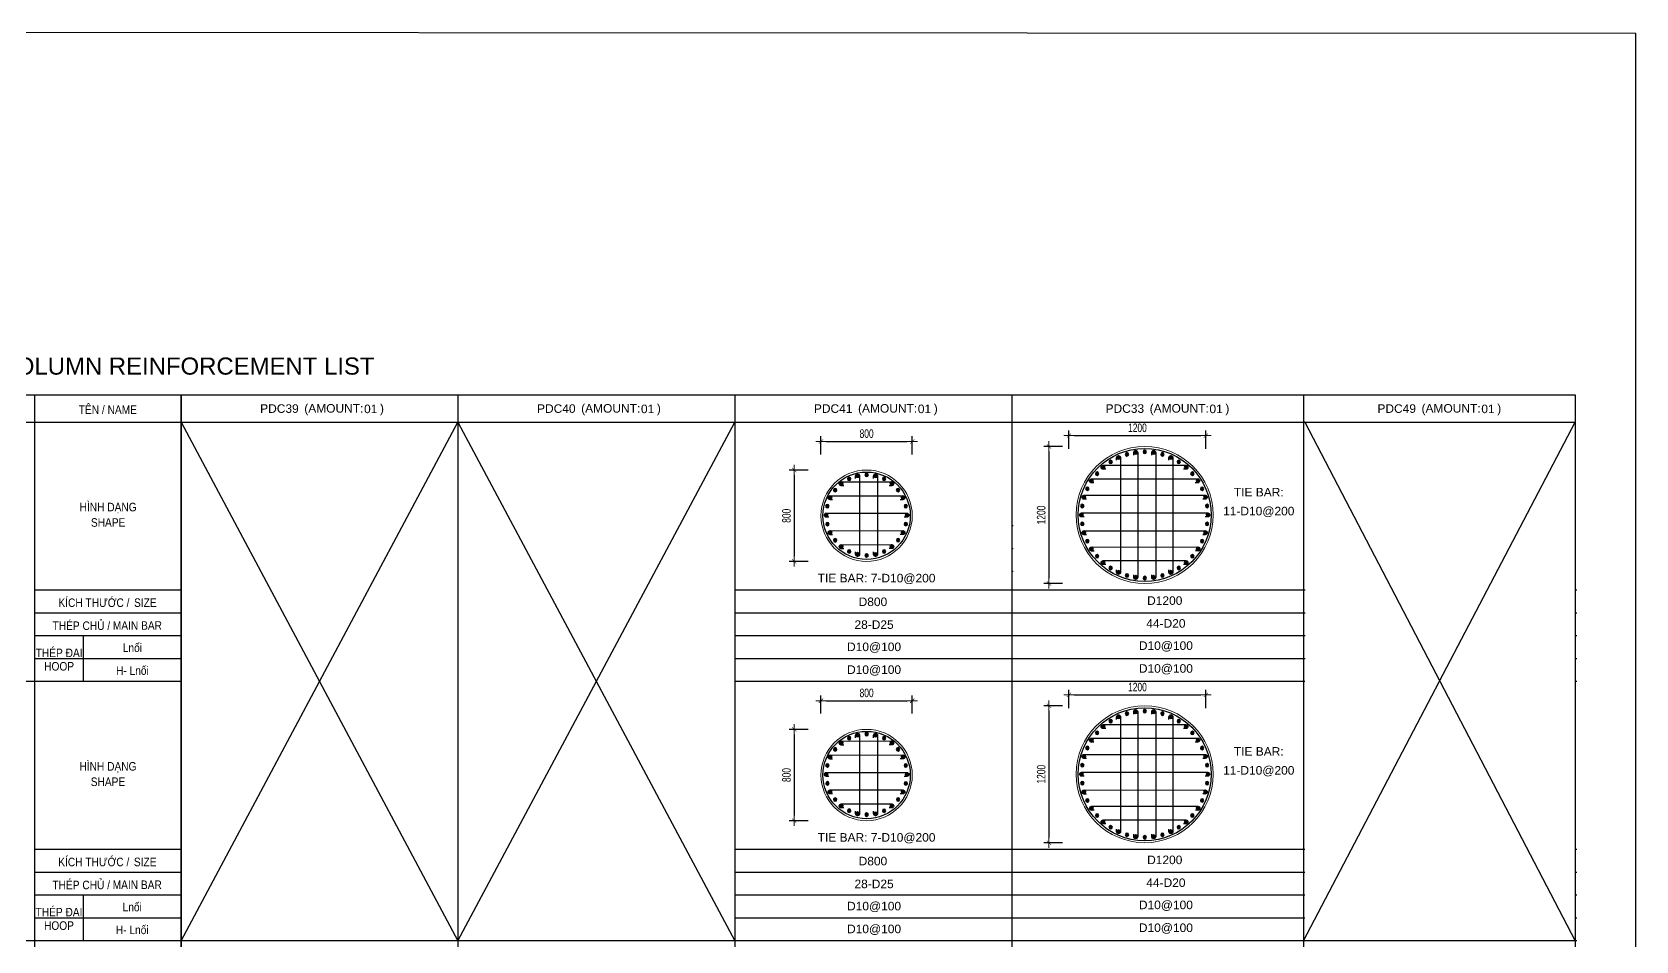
# Model space of a CAD drawing. Header units: millimetres. Extents: x 49323 to 538172, y -39336 to 181761.
# Drawn here: x 509042 to 523096, y 77129 to 85089 of the extents above; entities that cross this region are included whole.
import ezdxf
from ezdxf.enums import TextEntityAlignment as Align

# ---------------------------------------------------------------- set-up
doc = ezdxf.new("R2010")
doc.units = ezdxf.units.MM
doc.linetypes.add('CENTER2', pattern=[1.125, 0.75, -0.125, 0.125, -0.125])
doc.layers.get('Defpoints').update_dxf_attribs({"color": 151, "lineweight": 9})
for name, color, linetype in [('2', 2, 'Continuous'), ('A-ANNO-LEAD', 4, 'Continuous'), ('CEN', 1, 'CENTER2'), ('STL', 3, 'Continuous'), ('TIT1', 3, 'Continuous'), ('TXT', 3, 'Continuous')]:
    doc.layers.add(name, color=color, linetype=linetype)
for name, color, linetype, lineweight in [('NDC_S_CONTINUOUS', 3, 'Continuous', 20), ('NDC_S_DIM', 1, 'Continuous', 15), ('NDC_S_VN TEXT', 7, 'Continuous', 20)]:
    doc.layers.add(name, color=color, linetype=linetype, lineweight=lineweight)
doc.styles.add('ARIAL', font='arial.ttf', dxfattribs={"width": 0.8})
doc.styles.add('NDC_ARIAL', font='arial.ttf', dxfattribs={"width": 0.85})
doc.styles.add('NDC_DIM', font='', dxfattribs={"width": 0.75})
doc.styles.get('NDC_DIM').set_extended_font_data('Dotum')
doc.dimstyles.new('NDC_dim_30', dxfattribs={"dimscale": 30, "dimtxt": 2.5, "dimasz": 1.5, "dimexe": 1.5, "dimexo": 2.5, "dimgap": 1, "dimtad": 1, "dimdec": 0, "dimzin": 0, "dimdsep": 46, "dimtxsty": 'NDC_DIM', "dimblk": 'DIMMARK', "dimcen": 0.09, "dimdle": 1.2, "dimclrd": 1, "dimclre": 1, "dimclrt": 3, "dimadec": 0, "dimazin": 0, "dimtfac": 1, "dimtdec": 0, "dimtix": 1, "dimtofl": 0, "dimtmove": 0, "dimatfit": 3, "dimfxl": 8, "dimfxlon": 1, "dimtolj": 1, "dimtzin": 0, "dimarcsym": 0})

# ---------------------------------------------------------------- blocks, each defined once
blk = doc.blocks.new('DÁDAS')
at = {"layer": 'TIT1', "color": 2, "style": 'NDC_ARIAL'}
blk.add_text('(AMOUNT:     )', height=75, dxfattribs=at).set_placement((-42061, 55767), align=Align.MIDDLE)
blk = doc.blocks.new('8')
at = {"layer": '2'}
blk.add_hatch(color=256, dxfattribs=at).paths.add_polyline_path([(20, 0, 0.386127), (2, 20), (-2, 20, 0.386127), (-20, 0, 1)])
blk.add_circle((0, 0), 20, dxfattribs=at)
blk = doc.blocks.new('5')
at = {"layer": 'CEN', "rotation": 180}
blk.add_blockref('8', (0, 0), dxfattribs=at)
blk = doc.blocks.new('*U2077')
at = {"layer": 'STL', "xscale": -0.7500000000000001, "yscale": 0.75, "zscale": 0.75, "rotation": 293.3126515942542}
blk.add_blockref('5', (0, 0), dxfattribs=at)
blk = doc.blocks.new('*U2078')
at = {"layer": 'NDC_S_DIM', "color": 0, "linetype": 'ByBlock', "lineweight": -2, "transparency": 16777216}
for p, rotation in [((-18619, -5087), 310.909090909089), ((-18556, -5040), 302.7272727272709), ((-18487, -5002), 294.5454545454527), ((-18413, -4974), 286.3636363636344), ((-18336, -4958), 278.1818181818164), ((-18257, -4952), 269.9999999999983), ((-18179, -4958), 261.8181818181801), ((-18102, -4974), 253.636363636362), ((-18028, -5002), 245.454545454544), ((-17959, -5040), 237.2727272727258), ((-17896, -5087), 229.0909090909076), ((-18722, -5206), 327.2727272727254), ((-18675, -5143), 319.0909090909071), ((-17840, -5143), 220.9090909090893), ((-17793, -5206), 212.7272727272712), ((-18788, -5349), 343.6363636363616), ((-18760, -5275), 335.4545454545436), ((-17755, -5275), 204.5454545454531), ((-17727, -5349), 196.3636363636349), ((-18804, -5426), 351.8181818181798), ((-17711, -5426), 188.1818181818169), ((-18804, -5583), 8.181818181818157), ((-17711, -5583), 171.8181818181807), ((-17705, -5504), 180), ((-18788, -5660), 16.36363636363624), ((-18760, -5734), 24.54545454545443), ((-17755, -5734), 155.4545454545444), ((-17727, -5660), 163.6363636363625), ((-18722, -5803), 32.7272727272726), ((-18675, -5866), 40.9090909090907), ((-18619, -5922), 49.09090909090886), ((-17896, -5922), 130.90909090909), ((-17840, -5866), 139.0909090909081), ((-17793, -5803), 147.2727272727262), ((-18556, -5969), 57.27272727272701), ((-18487, -6007), 65.45454545454513), ((-18413, -6035), 73.63636363636319), ((-18336, -6051), 81.81818181818127), ((-18257, -6057), 89.99999999999942), ((-18179, -6051), 98.18181818181758), ((-18102, -6035), 106.3636363636357), ((-18028, -6007), 114.5454545454538), ((-17959, -5969), 122.7272727272719)]:
    blk.add_blockref('*U2077', p, dxfattribs=dict(at, rotation=rotation))
blk.add_blockref('*U2077', (-18810, -5504), dxfattribs=at)
blk = doc.blocks.new('DIMMARK')
at = {"layer": 'NDC_S_DIM', "color": 1}
blk.add_line((-1.5, 0), (1, 0), dxfattribs=at)
at = {"layer": 'NDC_S_DIM', "color": 2, "const_width": 0.1}
blk.add_lwpolyline([(-0.42, -0.42), (0.42, 0.42)], dxfattribs=at)
blk = doc.blocks.new('*D2111')
at = {"layer": 'Defpoints', "color": 0, "ltscale": 40, "transparency": 16777216}
for p in [(519328, 79284), (518128, 79094), (519328, 79094)]:
    blk.add_point(p, dxfattribs=at)
at = {"layer": 'NDC_S_DIM', "color": 1, "lineweight": -2, "ltscale": 40, "transparency": 16777216}
for p, q in [((518128, 79169), (518128, 79329)), ((518173, 79284), (519283, 79284)), ((519328, 79169), (519328, 79329))]:
    blk.add_line(p, q, dxfattribs=at)
at = {"layer": 'NDC_S_DIM', "color": 1, "lineweight": -2, "ltscale": 40, "transparency": 16777216, "xscale": 45, "yscale": 45, "zscale": 45, "rotation": 180}
blk.add_blockref('DIMMARK', (518128, 79284), dxfattribs=at)
at = {"layer": 'NDC_S_DIM', "color": 1, "lineweight": -2, "ltscale": 40, "transparency": 16777216, "xscale": 45, "yscale": 45, "zscale": 45}
blk.add_blockref('DIMMARK', (519328, 79284), dxfattribs=at)
at = {"layer": 'NDC_S_DIM', "color": 3, "ltscale": 40, "transparency": 16777216, "insert": (518728, 79352), "char_height": 75, "attachment_point": 5, "style": 'NDC_DIM'}
blk.add_mtext('\\A1;1200', dxfattribs=at)
blk = doc.blocks.new('*D2112')
at = {"layer": 'Defpoints', "color": 0, "ltscale": 40, "transparency": 16777216}
for p in [(518146, 79189), (517953, 77989), (518146, 77989)]:
    blk.add_point(p, dxfattribs=at)
at = {"layer": 'NDC_S_DIM', "color": 1, "lineweight": -2, "ltscale": 40, "transparency": 16777216}
for p, q in [((518071, 79189), (517908, 79189)), ((517953, 79144), (517953, 78034)), ((518071, 77989), (517908, 77989))]:
    blk.add_line(p, q, dxfattribs=at)
at = {"layer": 'NDC_S_DIM', "color": 1, "lineweight": -2, "ltscale": 40, "transparency": 16777216, "xscale": 45, "yscale": 45, "zscale": 45}
for p, rotation in [((517953, 79189), 90), ((517953, 77989), 270)]:
    blk.add_blockref('DIMMARK', p, dxfattribs=dict(at, rotation=rotation))
at = {"layer": 'NDC_S_DIM', "color": 3, "ltscale": 40, "transparency": 16777216, "insert": (517885, 78589), "char_height": 75, "attachment_point": 5, "rotation": 90, "style": 'NDC_DIM'}
blk.add_mtext('\\A1;1200', dxfattribs=at)
blk = doc.blocks.new('*U2081')
at = {"layer": 'STL', "xscale": -0.7500000000000001, "yscale": 0.75, "zscale": 0.75, "rotation": 293.3126515942542}
blk.add_blockref('5', (0, 0), dxfattribs=at)
blk = doc.blocks.new('*U2082')
at = {"layer": 'NDC_S_DIM', "color": 0, "linetype": 'ByBlock', "lineweight": -2, "transparency": 16777216}
for p, rotation in [((-18619, -5087), 310.909090909089), ((-18556, -5040), 302.7272727272709), ((-18487, -5002), 294.5454545454527), ((-18413, -4974), 286.3636363636344), ((-18336, -4958), 278.1818181818164), ((-18257, -4952), 269.9999999999983), ((-18179, -4958), 261.8181818181801), ((-18102, -4974), 253.636363636362), ((-18028, -5002), 245.454545454544), ((-17959, -5040), 237.2727272727258), ((-17896, -5087), 229.0909090909076), ((-18722, -5206), 327.2727272727254), ((-18675, -5143), 319.0909090909071), ((-17840, -5143), 220.9090909090893), ((-17793, -5206), 212.7272727272712), ((-18788, -5349), 343.6363636363616), ((-18760, -5275), 335.4545454545436), ((-17755, -5275), 204.5454545454531), ((-17727, -5349), 196.3636363636349), ((-18804, -5426), 351.8181818181798), ((-17711, -5426), 188.1818181818169), ((-18804, -5583), 8.181818181818157), ((-17711, -5583), 171.8181818181807), ((-17705, -5504), 180), ((-18788, -5660), 16.36363636363624), ((-18760, -5734), 24.54545454545443), ((-17755, -5734), 155.4545454545444), ((-17727, -5660), 163.6363636363625), ((-18722, -5803), 32.7272727272726), ((-18675, -5866), 40.9090909090907), ((-18619, -5922), 49.09090909090886), ((-17896, -5922), 130.90909090909), ((-17840, -5866), 139.0909090909081), ((-17793, -5803), 147.2727272727262), ((-18556, -5969), 57.27272727272701), ((-18487, -6007), 65.45454545454513), ((-18413, -6035), 73.63636363636319), ((-18336, -6051), 81.81818181818127), ((-18257, -6057), 89.99999999999942), ((-18179, -6051), 98.18181818181758), ((-18102, -6035), 106.3636363636357), ((-18028, -6007), 114.5454545454538), ((-17959, -5969), 122.7272727272719)]:
    blk.add_blockref('*U2081', p, dxfattribs=dict(at, rotation=rotation))
blk.add_blockref('*U2081', (-18810, -5504), dxfattribs=at)
blk = doc.blocks.new('*D2113')
at = {"layer": 'Defpoints', "color": 0, "ltscale": 40, "transparency": 16777216}
for p in [(519328, 81555), (518128, 81365), (519328, 81365)]:
    blk.add_point(p, dxfattribs=at)
at = {"layer": 'NDC_S_DIM', "color": 1, "lineweight": -2, "ltscale": 40, "transparency": 16777216}
for p, q in [((518128, 81440), (518128, 81600)), ((518173, 81555), (519283, 81555)), ((519328, 81440), (519328, 81600))]:
    blk.add_line(p, q, dxfattribs=at)
at = {"layer": 'NDC_S_DIM', "color": 1, "lineweight": -2, "ltscale": 40, "transparency": 16777216, "xscale": 45, "yscale": 45, "zscale": 45, "rotation": 180}
blk.add_blockref('DIMMARK', (518128, 81555), dxfattribs=at)
at = {"layer": 'NDC_S_DIM', "color": 1, "lineweight": -2, "ltscale": 40, "transparency": 16777216, "xscale": 45, "yscale": 45, "zscale": 45}
blk.add_blockref('DIMMARK', (519328, 81555), dxfattribs=at)
at = {"layer": 'NDC_S_DIM', "color": 3, "ltscale": 40, "transparency": 16777216, "insert": (518728, 81623), "char_height": 75, "attachment_point": 5, "style": 'NDC_DIM'}
blk.add_mtext('\\A1;1200', dxfattribs=at)
blk = doc.blocks.new('*D2114')
at = {"layer": 'Defpoints', "color": 0, "ltscale": 40, "transparency": 16777216}
for p in [(518146, 81460), (517953, 80260), (518146, 80260)]:
    blk.add_point(p, dxfattribs=at)
at = {"layer": 'NDC_S_DIM', "color": 1, "lineweight": -2, "ltscale": 40, "transparency": 16777216}
for p, q in [((518071, 81460), (517908, 81460)), ((517953, 81415), (517953, 80305)), ((518071, 80260), (517908, 80260))]:
    blk.add_line(p, q, dxfattribs=at)
at = {"layer": 'NDC_S_DIM', "color": 1, "lineweight": -2, "ltscale": 40, "transparency": 16777216, "xscale": 45, "yscale": 45, "zscale": 45}
for p, rotation in [((517953, 81460), 90), ((517953, 80260), 270)]:
    blk.add_blockref('DIMMARK', p, dxfattribs=dict(at, rotation=rotation))
at = {"layer": 'NDC_S_DIM', "color": 3, "ltscale": 40, "transparency": 16777216, "insert": (517885, 80860), "char_height": 75, "attachment_point": 5, "rotation": 90, "style": 'NDC_DIM'}
blk.add_mtext('\\A1;1200', dxfattribs=at)
blk = doc.blocks.new('*D2199')
at = {"layer": 'Defpoints', "color": 0, "ltscale": 40, "transparency": 16777216}
for p in [(516755, 79233), (515955, 79045), (516755, 79045)]:
    blk.add_point(p, dxfattribs=at)
at = {"layer": 'NDC_S_DIM', "color": 1, "lineweight": -2, "ltscale": 40, "transparency": 16777216}
for p, q in [((515955, 79120), (515955, 79278)), ((516755, 79120), (516755, 79278)), ((516000, 79233), (516710, 79233))]:
    blk.add_line(p, q, dxfattribs=at)
at = {"layer": 'NDC_S_DIM', "color": 1, "lineweight": -2, "ltscale": 40, "transparency": 16777216, "xscale": 45, "yscale": 45, "zscale": 45, "rotation": 180}
blk.add_blockref('DIMMARK', (515955, 79233), dxfattribs=at)
at = {"layer": 'NDC_S_DIM', "color": 1, "lineweight": -2, "ltscale": 40, "transparency": 16777216, "xscale": 45, "yscale": 45, "zscale": 45}
blk.add_blockref('DIMMARK', (516755, 79233), dxfattribs=at)
at = {"layer": 'NDC_S_DIM', "color": 3, "ltscale": 40, "transparency": 16777216, "insert": (516355, 79301), "char_height": 75, "attachment_point": 5, "style": 'NDC_DIM'}
blk.add_mtext('\\A1;800', dxfattribs=at)
blk = doc.blocks.new('*D2200')
at = {"layer": 'Defpoints', "color": 0, "ltscale": 40, "transparency": 16777216}
for p in [(515918, 78982), (515720, 78182), (515918, 78182)]:
    blk.add_point(p, dxfattribs=at)
at = {"layer": 'NDC_S_DIM', "color": 1, "lineweight": -2, "ltscale": 40, "transparency": 16777216}
for p, q in [((515843, 78982), (515675, 78982)), ((515720, 78937), (515720, 78227)), ((515843, 78182), (515675, 78182))]:
    blk.add_line(p, q, dxfattribs=at)
at = {"layer": 'NDC_S_DIM', "color": 1, "lineweight": -2, "ltscale": 40, "transparency": 16777216, "xscale": 45, "yscale": 45, "zscale": 45}
for p, rotation in [((515720, 78982), 90), ((515720, 78182), 270)]:
    blk.add_blockref('DIMMARK', p, dxfattribs=dict(at, rotation=rotation))
at = {"layer": 'NDC_S_DIM', "color": 3, "ltscale": 40, "transparency": 16777216, "insert": (515653, 78582), "char_height": 75, "attachment_point": 5, "rotation": 90, "style": 'NDC_DIM'}
blk.add_mtext('\\A1;800', dxfattribs=at)
blk = doc.blocks.new('*U2181')
at = {"layer": 'STL', "xscale": -0.75, "yscale": 0.75, "zscale": 0.75, "rotation": 292.5000000000001}
blk.add_blockref('5', (0, 0), dxfattribs=at)
blk = doc.blocks.new('*U2180')
at = {"layer": 'NDC_S_DIM', "color": 0, "linetype": 'ByBlock', "lineweight": -2, "transparency": 16777216}
for p, rotation in [((-25602, 37941), 295.7142857142843), ((-25527, 37966), 282.8571428571415), ((-25448, 37974), 269.9999999999987), ((-25370, 37964), 257.1428571428559), ((-25296, 37937), 244.2857142857131), ((-25769, 37779), 334.2857142857127), ((-25726, 37845), 321.4285714285699), ((-25669, 37900), 308.571428571427), ((-25230, 37894), 231.4285714285703), ((-25175, 37837), 218.5714285714274), ((-25796, 37705), 347.1428571428555), ((-25134, 37770), 205.7142857142847), ((-25109, 37695), 192.8571428571419), ((-25798, 37548), 12.8571428571428), ((-25111, 37538), 167.1428571428563), ((-25101, 37616), 180), ((-25773, 37473), 25.71428571428561), ((-25732, 37405), 38.57142857142841), ((-25181, 37398), 141.4285714285707), ((-25138, 37464), 154.2857142857135), ((-25677, 37349), 51.42857142857117), ((-25611, 37306), 64.28571428571395), ((-25537, 37279), 77.14285714285676), ((-25458, 37269), 89.99999999999955), ((-25380, 37276), 102.8571428571423), ((-25305, 37301), 115.7142857142852), ((-25238, 37343), 128.5714285714279)]:
    blk.add_blockref('*U2181', p, dxfattribs=dict(at, rotation=rotation))
blk.add_blockref('*U2181', (-25806, 37626), dxfattribs=at)
blk = doc.blocks.new('*D2201')
at = {"layer": 'Defpoints', "color": 0, "ltscale": 40, "transparency": 16777216}
for p in [(516755, 81504), (515955, 81316), (516755, 81316)]:
    blk.add_point(p, dxfattribs=at)
at = {"layer": 'NDC_S_DIM', "color": 1, "lineweight": -2, "ltscale": 40, "transparency": 16777216}
for p, q in [((515955, 81391), (515955, 81549)), ((516755, 81391), (516755, 81549)), ((516000, 81504), (516710, 81504))]:
    blk.add_line(p, q, dxfattribs=at)
at = {"layer": 'NDC_S_DIM', "color": 1, "lineweight": -2, "ltscale": 40, "transparency": 16777216, "xscale": 45, "yscale": 45, "zscale": 45, "rotation": 180}
blk.add_blockref('DIMMARK', (515955, 81504), dxfattribs=at)
at = {"layer": 'NDC_S_DIM', "color": 1, "lineweight": -2, "ltscale": 40, "transparency": 16777216, "xscale": 45, "yscale": 45, "zscale": 45}
blk.add_blockref('DIMMARK', (516755, 81504), dxfattribs=at)
at = {"layer": 'NDC_S_DIM', "color": 3, "ltscale": 40, "transparency": 16777216, "insert": (516355, 81572), "char_height": 75, "attachment_point": 5, "style": 'NDC_DIM'}
blk.add_mtext('\\A1;800', dxfattribs=at)
blk = doc.blocks.new('*D2202')
at = {"layer": 'Defpoints', "color": 0, "ltscale": 40, "transparency": 16777216}
for p in [(515918, 81253), (515720, 80453), (515918, 80453)]:
    blk.add_point(p, dxfattribs=at)
at = {"layer": 'NDC_S_DIM', "color": 1, "lineweight": -2, "ltscale": 40, "transparency": 16777216}
for p, q in [((515843, 81253), (515675, 81253)), ((515720, 81208), (515720, 80498)), ((515843, 80453), (515675, 80453))]:
    blk.add_line(p, q, dxfattribs=at)
at = {"layer": 'NDC_S_DIM', "color": 1, "lineweight": -2, "ltscale": 40, "transparency": 16777216, "xscale": 45, "yscale": 45, "zscale": 45}
for p, rotation in [((515720, 81253), 90), ((515720, 80453), 270)]:
    blk.add_blockref('DIMMARK', p, dxfattribs=dict(at, rotation=rotation))
at = {"layer": 'NDC_S_DIM', "color": 3, "ltscale": 40, "transparency": 16777216, "insert": (515653, 80853), "char_height": 75, "attachment_point": 5, "rotation": 90, "style": 'NDC_DIM'}
blk.add_mtext('\\A1;800', dxfattribs=at)
blk = doc.blocks.new('*U2177')
at = {"layer": 'STL', "xscale": -0.75, "yscale": 0.75, "zscale": 0.75, "rotation": 292.5000000000001}
blk.add_blockref('5', (0, 0), dxfattribs=at)
blk = doc.blocks.new('*U2176')
at = {"layer": 'NDC_S_DIM', "color": 0, "linetype": 'ByBlock', "lineweight": -2, "transparency": 16777216}
for p, rotation in [((-25602, 37941), 295.7142857142843), ((-25527, 37966), 282.8571428571415), ((-25448, 37974), 269.9999999999987), ((-25370, 37964), 257.1428571428559), ((-25296, 37937), 244.2857142857131), ((-25769, 37779), 334.2857142857127), ((-25726, 37845), 321.4285714285699), ((-25669, 37900), 308.571428571427), ((-25230, 37894), 231.4285714285703), ((-25175, 37837), 218.5714285714274), ((-25796, 37705), 347.1428571428555), ((-25134, 37770), 205.7142857142847), ((-25109, 37695), 192.8571428571419), ((-25798, 37548), 12.8571428571428), ((-25111, 37538), 167.1428571428563), ((-25101, 37616), 180), ((-25773, 37473), 25.71428571428561), ((-25732, 37405), 38.57142857142841), ((-25181, 37398), 141.4285714285707), ((-25138, 37464), 154.2857142857135), ((-25677, 37349), 51.42857142857117), ((-25611, 37306), 64.28571428571395), ((-25537, 37279), 77.14285714285676), ((-25458, 37269), 89.99999999999955), ((-25380, 37276), 102.8571428571423), ((-25305, 37301), 115.7142857142852), ((-25238, 37343), 128.5714285714279)]:
    blk.add_blockref('*U2177', p, dxfattribs=dict(at, rotation=rotation))
blk.add_blockref('*U2177', (-25806, 37626), dxfattribs=at)

msp = doc.modelspace()

# ---------------------------------------------------------------- linework, layer by layer
at = {"layer": '2', "elevation": 0}
for points in [[(518544.7, 81340.7), (518544.7, 81362.9, -1), (518579.7, 81362.9), (518579.7, 80357.7, -1), (518544.7, 80357.7), (518544.7, 80379.9)], [(518695.6, 81385), (518695.6, 81407.2, -1), (518730.6, 81407.2), (518730.6, 80313.4, -1), (518695.6, 80313.4), (518695.6, 80335.5)], [(518852.8, 81385), (518852.8, 81407.2, -1), (518887.9, 81407.2), (518887.9, 80313.4, -1), (518852.8, 80313.4), (518852.8, 80335.5)], [(519003.7, 81340.7), (519003.7, 81362.9, -1), (519038.7, 81362.9), (519038.7, 80357.7, -1), (519003.7, 80357.7), (519003.7, 80379.9)], [(518449.9, 81259.8), (518427.7, 81259.8, -1), (518427.7, 81294.9), (519153.5, 81295.3, -1), (519153.5, 81260.3), (519131.4, 81260.3)], [(516155.1, 81115.9), (516132.9, 81115.9, -1), (516132.9, 81150.9), (516574.7, 81151.4, -1), (516574.7, 81116.4), (516552.6, 81116.4)], [(516259, 81179.8), (516259, 81202, -1), (516294, 81202), (516294, 80514.6, -1), (516259, 80514.6), (516259, 80536.7)], [(516415.9, 81179.8), (516415.9, 81202, -1), (516450.9, 81202), (516450.9, 80514.6, -1), (516415.9, 80514.6), (516415.9, 80536.7)], [(518346.9, 81141), (518324.8, 81141, -1), (518324.8, 81176), (519256.5, 81176.5, -1), (519256.5, 81141.5), (519234.4, 81141.5)], [(516057.3, 80993.2), (516035.1, 80993.2, -1), (516035.1, 81028.3), (516672.5, 81028.7, -1), (516672.5, 80993.7), (516650.4, 80993.7)], [(518281.6, 80998), (518259.4, 80998, -1), (518259.4, 81033), (519321.8, 81033.5, -1), (519321.8, 80998.4), (519299.7, 80998.4)], [(516024.5, 80840.8), (516002.4, 80840.8, -1), (516002.4, 80875.8), (516707.4, 80875.8, -1), (516707.4, 80840.8), (516685.2, 80840.8)], [(518261.4, 80842.8), (518239.2, 80842.8, -1), (518239.2, 80877.8), (519344.2, 80877.8, -1), (519344.2, 80842.8), (519322.1, 80842.8)], [(516057.3, 80687.3), (516035.1, 80687.3, -1), (516035.1, 80722.3), (516672.5, 80722.8, -1), (516672.5, 80687.8), (516650.4, 80687.8)], [(518281.6, 80686.6), (518259.4, 80686.6, -1), (518259.4, 80721.7), (519321.8, 80722.1, -1), (519321.8, 80687.1), (519299.7, 80687.1)], [(516155.1, 80564.7), (516132.9, 80564.7, -1), (516132.9, 80599.7), (516574.7, 80600.2, -1), (516574.7, 80565.1), (516552.6, 80565.1)], [(518349.1, 80544.1), (518326.9, 80544.1, -1), (518326.9, 80579.1), (519258.7, 80579.6, -1), (519258.7, 80544.6), (519236.5, 80544.6)], [(518449.9, 80424.7), (518427.7, 80424.7, -1), (518427.7, 80459.8), (519153.5, 80460.2, -1), (519153.5, 80425.2), (519131.4, 80425.2)], [(518695.6, 79114), (518695.6, 79136.2, -1), (518730.6, 79136.2), (518730.6, 78042.4, -1), (518695.6, 78042.4), (518695.6, 78064.5)], [(518852.8, 79114), (518852.8, 79136.2, -1), (518887.9, 79136.2), (518887.9, 78042.4, -1), (518852.8, 78042.4), (518852.8, 78064.5)], [(518449.9, 78988.8), (518427.7, 78988.8, -1), (518427.7, 79023.9), (519153.5, 79024.3, -1), (519153.5, 78989.3), (519131.4, 78989.3)], [(518544.7, 79069.7), (518544.7, 79091.9, -1), (518579.7, 79091.9), (518579.7, 78086.7, -1), (518544.7, 78086.7), (518544.7, 78108.9)], [(519003.7, 79069.7), (519003.7, 79091.9, -1), (519038.7, 79091.9), (519038.7, 78086.7, -1), (519003.7, 78086.7), (519003.7, 78108.9)], [(516155.1, 78844.9), (516132.9, 78844.9, -1), (516132.9, 78879.9), (516574.7, 78880.4, -1), (516574.7, 78845.4), (516552.6, 78845.4)], [(516259, 78908.8), (516259, 78931, -1), (516294, 78931), (516294, 78243.6, -1), (516259, 78243.6), (516259, 78265.7)], [(516415.9, 78908.8), (516415.9, 78931, -1), (516450.9, 78931), (516450.9, 78243.6, -1), (516415.9, 78243.6), (516415.9, 78265.7)], [(518346.9, 78870), (518324.8, 78870, -1), (518324.8, 78905), (519256.5, 78905.5, -1), (519256.5, 78870.5), (519234.4, 78870.5)], [(516057.3, 78722.2), (516035.1, 78722.2, -1), (516035.1, 78757.3), (516672.5, 78757.7, -1), (516672.5, 78722.7), (516650.4, 78722.7)], [(518281.6, 78727), (518259.4, 78727, -1), (518259.4, 78762), (519321.8, 78762.5, -1), (519321.8, 78727.4), (519299.7, 78727.4)], [(516024.5, 78569.8), (516002.4, 78569.8, -1), (516002.4, 78604.8), (516707.4, 78604.8, -1), (516707.4, 78569.8), (516685.2, 78569.8)], [(518261.4, 78571.8), (518239.2, 78571.8, -1), (518239.2, 78606.8), (519344.2, 78606.8, -1), (519344.2, 78571.8), (519322.1, 78571.8)], [(516057.3, 78416.3), (516035.1, 78416.3, -1), (516035.1, 78451.3), (516672.5, 78451.8, -1), (516672.5, 78416.8), (516650.4, 78416.8)], [(518281.6, 78415.6), (518259.4, 78415.6, -1), (518259.4, 78450.7), (519321.8, 78451.1, -1), (519321.8, 78416.1), (519299.7, 78416.1)], [(516155.1, 78293.7), (516132.9, 78293.7, -1), (516132.9, 78328.7), (516574.7, 78329.2, -1), (516574.7, 78294.1), (516552.6, 78294.1)], [(518349.1, 78273.1), (518326.9, 78273.1, -1), (518326.9, 78308.1), (519258.7, 78308.6, -1), (519258.7, 78273.6), (519236.5, 78273.6)], [(518449.9, 78153.7), (518427.7, 78153.7, -1), (518427.7, 78188.8), (519153.5, 78189.2, -1), (519153.5, 78154.2), (519131.4, 78154.2)]]:
    msp.add_lwpolyline(points, format="xyb", dxfattribs=at)
at = {"layer": '2', "lineweight": -2, "ltscale": 1000}
for centre, radius in [((518791.7, 80860.3), 582.5), ((516354.9, 80853.3), 382.5), ((518791.7, 78589.3), 582.5), ((516354.9, 78582.3), 382.5)]:
    msp.add_circle(centre, radius, dxfattribs=at)
at = {"layer": 'A-ANNO-LEAD'}
msp.add_lwpolyline([(501761, 68469.5), (523096, 68456.3), (523096, 85076.3), (501761, 85089.5)], close=True, dxfattribs=at)
at = {"layer": 'NDC_S_CONTINUOUS', "ltscale": 70}
for centre, radius in [((518791.7, 80860.3), 600), ((516354.9, 80853.3), 400), ((518791.7, 78589.3), 600), ((516354.9, 78582.3), 400)]:
    msp.add_circle(centre, radius, dxfattribs=at)
at = {"layer": 'TIT1', "color": 2}
msp.add_line((508436.4, 81911.9), (522564.2, 81911.9), dxfattribs=at)
at = {"layer": 'TIT1'}
for p, q in [((509064.2, 81911.9), (509064.2, 72587.9)), ((510348.2, 72587.9), (510348.2, 81911.9)), ((510348.2, 81911.9), (510348.2, 72587.9)), ((512774.3, 81911.9), (512774.3, 72587.9)), ((515200.4, 81911.9), (515200.4, 72587.9)), ((517626.5, 81911.9), (517626.5, 72587.9)), ((517626.5, 81911.9), (517626.5, 72587.9)), ((520181.9, 81911.9), (520181.9, 72587.9)), ((520181.9, 81911.9), (520181.9, 72587.9)), ((522564.2, 81911.9), (522564.2, 72587.9)), ((522564.2, 81911.9), (522564.2, 72587.9)), ((508436.4, 81671.9), (522564.2, 81671.9)), ((520195.6, 81673.3), (520181.9, 81673.3)), ((517640.1, 80364), (517626.5, 80364)), ((520195.6, 79402.3), (520181.9, 79402.3)), ((510348.2, 79400.8), (508437, 79400.8)), ((520181.9, 79400.8), (515200.4, 79400.8)), ((517641.5, 79400.8), (517626.5, 79400.8)), ((522579.2, 79400.8), (522564.2, 79400.8)), ((510348.2, 77129.8), (508435.6, 77129.8)), ((522564.2, 77129.8), (510348.2, 77129.8)), ((520195.6, 77129.8), (520181.9, 77129.8)), ((522577.8, 77129.8), (522564.2, 77129.8))]:
    msp.add_line(p, q, dxfattribs=at)
at = {"layer": 'TIT1', "color": 8}
for p, q in [((510348.2, 77129.8), (512774.3, 81671.9)), ((510348.2, 81671.9), (512774.3, 77129.8)), ((512774.3, 77129.8), (515200.4, 81671.9)), ((512774.3, 81671.9), (515200.4, 77129.8)), ((520181.9, 77129.8), (522564.2, 81671.9)), ((520195.6, 81673.3), (522564.2, 77129.8)), ((517640.1, 80764), (517626.5, 80764)), ((517640.1, 80564), (517626.5, 80564)), ((510348.2, 80200.8), (509064.9, 80200.8)), ((520181.9, 80200.8), (515200.4, 80200.8)), ((517641.5, 80200.8), (517626.5, 80200.8)), ((520197, 80200.8), (520181.9, 80200.8)), ((522579.2, 80200.8), (522564.2, 80200.8)), ((510348.2, 80000.8), (509064.9, 80000.8)), ((520181.9, 80000.8), (515200.4, 80000.8)), ((517641.5, 80000.8), (517626.5, 80000.8)), ((520197, 80000.8), (520181.9, 80000.8)), ((522579.2, 80000.8), (522564.2, 80000.8)), ((510348.2, 79800.8), (509064.9, 79800.8)), ((509494.1, 79400.8), (509494.1, 79800.8)), ((520181.9, 79800.8), (515200.4, 79800.8)), ((517641.5, 79800.8), (517626.5, 79800.8)), ((520197, 79800.8), (520181.9, 79800.8)), ((522579.2, 79800.8), (522564.2, 79800.8)), ((510348.2, 79600.8), (509064.9, 79600.8)), ((520181.9, 79600.8), (515200.4, 79600.8)), ((517641.5, 79600.8), (517626.5, 79600.8)), ((520197, 79600.8), (520181.9, 79600.8)), ((522579.2, 79600.8), (522564.2, 79600.8)), ((510348.2, 77929.8), (509063.5, 77929.8)), ((520181.9, 77929.8), (515200.4, 77929.8)), ((517640.1, 77929.8), (517626.5, 77929.8)), ((520195.6, 77929.8), (520181.9, 77929.8)), ((522577.8, 77929.8), (522564.2, 77929.8)), ((510348.2, 77729.8), (509063.5, 77729.8)), ((520181.9, 77729.8), (515200.4, 77729.8)), ((517640.1, 77729.8), (517626.5, 77729.8)), ((520195.6, 77729.8), (520181.9, 77729.8)), ((522577.8, 77729.8), (522564.2, 77729.8)), ((510348.2, 77529.8), (509063.5, 77529.8)), ((509492.7, 77129.8), (509492.7, 77529.8)), ((520181.9, 77529.8), (515200.4, 77529.8)), ((520195.6, 77529.8), (520181.9, 77529.8)), ((522577.8, 77529.8), (522564.2, 77529.8)), ((510348.2, 77329.8), (509063.5, 77329.8)), ((520181.9, 77329.8), (515200.4, 77329.8)), ((520195.6, 77329.8), (520181.9, 77329.8)), ((522577.8, 77329.8), (522564.2, 77329.8))]:
    msp.add_line(p, q, dxfattribs=at)

# ---------------------------------------------------------------- block references
at = {"layer": 'NDC_S_DIM'}
for name, p in [('DÁDAS', (553837.8, 26017.4)), ('DÁDAS', (556263.9, 26017.4)), ('DÁDAS', (558690, 26017.4)), ('DÁDAS', (561245.4, 26017.4)), ('DÁDAS', (563627.7, 26017.4)), ('*U2082', (537049.2, 86364.7)), ('*U2078', (537049.2, 84093.7))]:
    msp.add_blockref(name, p, dxfattribs=at)
at = {"layer": 'NDC_S_DIM', "rotation": 0.8126515942541631}
for name, p in [('*U2176', (542339.3, 43601.8)), ('*U2180', (542339.3, 41330.8))]:
    msp.add_blockref(name, p, dxfattribs=at)

# ---------------------------------------------------------------- texts
at = {"layer": 'NDC_S_VN TEXT', "style": 'NDC_ARIAL', "width": 0.85}
for s, p in [('HÌNH DẠNG', (509709, 80930.6)), ('KÍCH THƯỚC /', (509584.5, 80100.8)), ('THÉP CHỦ /', (509474.4, 79900.8)), ('THÉP ĐAI', (509279.6, 79661.9)), ('HÌNH DẠNG', (509707.6, 78659.6)), ('KÍCH THƯỚC /', (509583.1, 77829.8)), ('THÉP CHỦ /', (509473, 77629.8)), ('THÉP ĐAI', (509278.2, 77390.9))]:
    msp.add_text(s, height=75, dxfattribs=at).set_placement(p, align=Align.MIDDLE)
at = {"layer": 'TIT1', "style": 'NDC_ARIAL', "width": 0.85}
for s, p in [('TÊN / NAME', (509706.3, 81791.9)), ('SHAPE', (509709, 80794.3)), ('SIZE', (510035, 80092)), ('MAIN BAR', (509965.3, 79891.9)), ('Lnối', (509921.5, 79700.8)), ('HOOP', (509279.6, 79534.6)), ('H- Lnối', (509921.5, 79500.8)), ('SHAPE', (509707.6, 78523.3)), ('SIZE', (510033.6, 77821)), ('MAIN BAR', (509963.9, 77620.9)), ('Lnối', (509920.1, 77429.8)), ('HOOP', (509278.2, 77263.6)), ('H- Lnối', (509920.1, 77229.8))]:
    msp.add_text(s, height=75, dxfattribs=at).set_placement(p, align=Align.MIDDLE)
at = {"layer": 'TIT1', "color": 2, "style": 'NDC_ARIAL'}
for s, p in [('PDC39', (511210, 81791.9)), ('01', (512009.8, 81789.2)), ('PDC40', (513636.1, 81791.9)), ('01', (514435.9, 81789.2)), ('PDC41', (516062.1, 81791.9)), ('01', (516862, 81789.2)), ('PDC33', (518617.6, 81791.9)), ('01', (519417.4, 81789.2)), ('PDC49', (520999.8, 81791.9)), ('01', (521799.6, 81789.2))]:
    msp.add_text(s, height=75, dxfattribs=at).set_placement(p, align=Align.MIDDLE)
at = {"layer": 'TIT1', "style": 'NDC_ARIAL'}
for s, p in [('TIE BAR:', (519791.1, 81059.7)), ('11-D10@200', (519791.1, 80888.5)), ('TIE BAR: 7-D10@200', (516442.1, 80301.4)), ('D800', (516410.3, 80099.5)), ('D1200', (518967.3, 80110)), ('28-D25', (516420.3, 79899.5)), ('44-D20', (518977.4, 79910)), ('D10@100', (516420.3, 79699.5)), ('D10@100', (518977.4, 79710)), ('D10@100', (516420.3, 79499.5)), ('D10@100', (518977.4, 79510)), ('TIE BAR:', (519791.1, 78788.7)), ('11-D10@200', (519791.1, 78617.5)), ('TIE BAR: 7-D10@200', (516442.1, 78030.4)), ('D800', (516410.3, 77828.5)), ('D1200', (518967.3, 77839)), ('28-D25', (516420.3, 77628.5)), ('44-D20', (518977.4, 77639)), ('D10@100', (516420.3, 77428.5)), ('D10@100', (518977.4, 77439)), ('D10@100', (516420.3, 77228.5)), ('D10@100', (518977.4, 77239))]:
    msp.add_text(s, height=75, dxfattribs=at).set_placement(p, align=Align.MIDDLE)
at = {"layer": 'TXT', "color": 3, "style": 'ARIAL'}
msp.add_text('COLUMN REINFORCEMENT LIST', height=150, dxfattribs=at).set_placement((508748.6, 82089.2))

# ---------------------------------------------------------------- dimensions: what is measured, and where the dimension line sits
at = {"layer": 'NDC_S_DIM', "ltscale": 40}
for base, p1, p2, picture, middle in [((519328.2, 81555.2), (518128.2, 81364.6), (519328.2, 81364.6), '*D2113', (518728.2, 81622.8)), ((516754.9, 81504.3), (515954.9, 81316.1), (516754.9, 81316.1), '*D2201', (516354.9, 81571.9)), ((516754.9, 79233.3), (515954.9, 79045.1), (516754.9, 79045.1), '*D2199', (516354.9, 79300.9)), ((519328.2, 79284.2), (518128.2, 79093.6), (519328.2, 79093.6), '*D2111', (518728.2, 79351.8))]:
    dim = msp.add_linear_dim(base=base, p1=p1, p2=p2, dimstyle='NDC_dim_30', dxfattribs=at)
    dim.commit()
    dim.dimension.update_dxf_attribs({"geometry": picture, "text_midpoint": middle})
for base, p1, p2, picture, middle in [((517952.6, 80260.3), (518145.7, 81460.3), (518145.7, 80260.3), '*D2114', (517885, 80860.3)), ((515720.4, 80453.3), (515917.7, 81253.3), (515917.7, 80453.3), '*D2202', (515652.8, 80853.3)), ((517952.6, 77989.3), (518145.7, 79189.3), (518145.7, 77989.3), '*D2112', (517885, 78589.3)), ((515720.4, 78182.3), (515917.7, 78982.3), (515917.7, 78182.3), '*D2200', (515652.8, 78582.3))]:
    dim = msp.add_linear_dim(base=base, p1=p1, p2=p2, angle=90, dimstyle='NDC_dim_30', dxfattribs=at)
    dim.commit()
    dim.dimension.update_dxf_attribs({"geometry": picture, "text_midpoint": middle})

doc.saveas('drawing.dxf')
